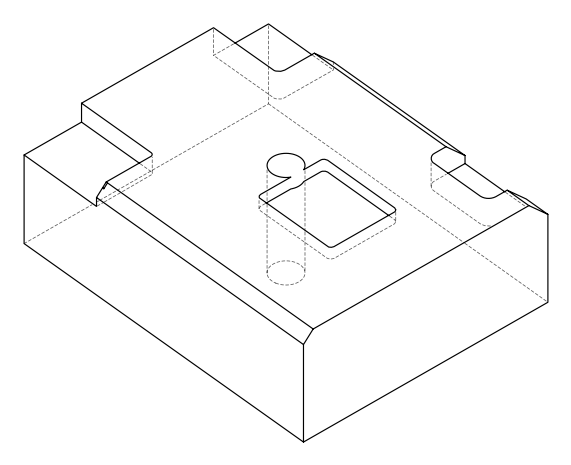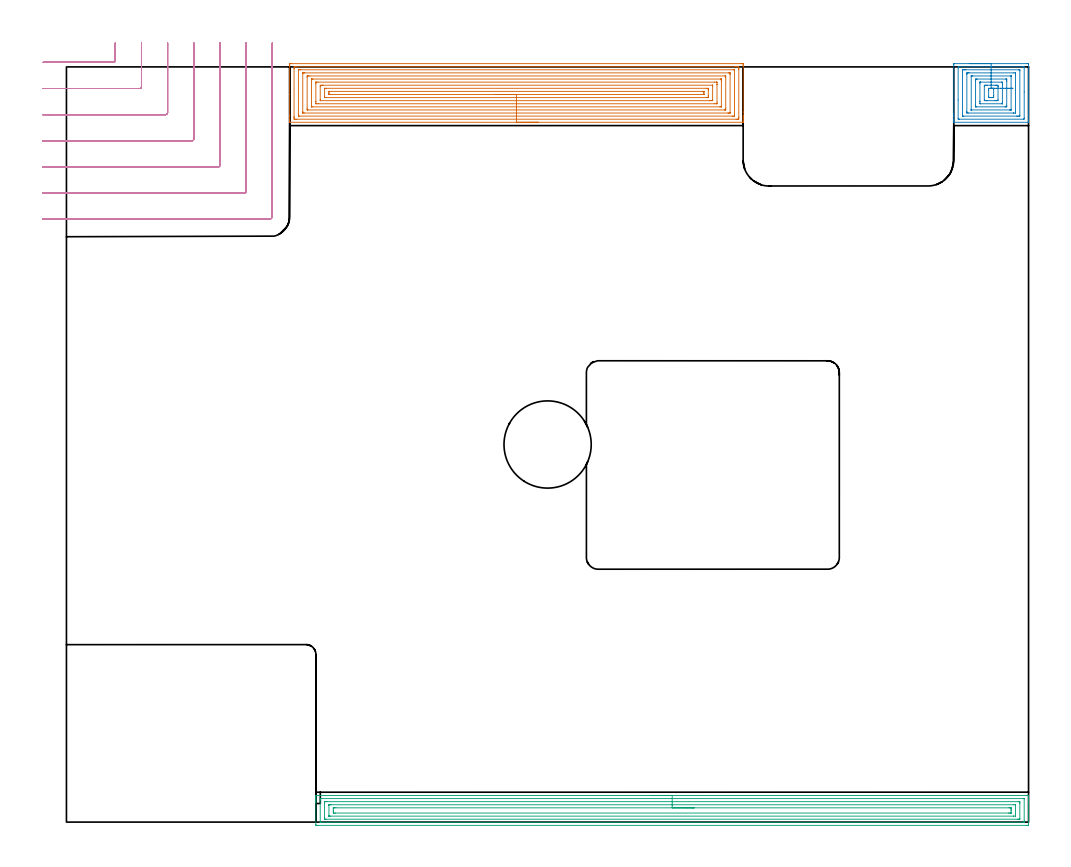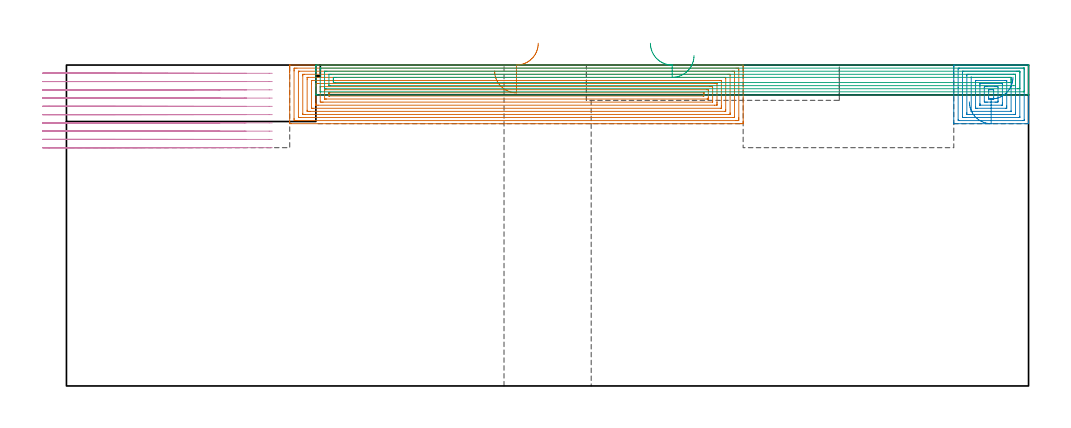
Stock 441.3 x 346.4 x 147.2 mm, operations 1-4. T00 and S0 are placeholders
(PLAN: 8 operations, 4 tool changes, 150.8 min)
(1 AREA_MILL | FG_CHAMFER_SURFACE | UGT0205_001 | 17 min | 81345 mm3)
(2 AREA_MILL_1 | FG_CHAMFER_SURFACE_1 | UGT0205_001 | 3.09 min | 15456 mm3)
(3 AREA_MILL_2 | FG_CHAMFER_SURFACE_2 | UGT0205_001 | 13.37 min | 31324 mm3)
(4 MILL_CORNER_NOTCH_RECTANGULAR | CORNER_NOTCH_RECTANGULAR | NXT0201_012 | Follow Part, ap 4, ae 75% | 17.8 min | 298573 mm3)
(5 MILL_CORNER_NOTCH_RECTANGULAR_1 | CORNER_NOTCH_RECTANGULAR_1 | NXT0201_009 | Follow Part, ap 2, ae 75% | 49.68 min | 240450 mm3)
(6 MILL_RECTANGULAR_POCKET | POCKET_RECTANGULAR_STRAIGHT | NXT0201_009 | Follow Part, ap 2, ae 75% | 33.58 min | 179242 mm3)
(7 MILL_SLOT | SLOT_PARTIAL_RECTANGULAR | NXT0201_012 | Follow Part, ap 4, ae 75% | 15.72 min | 191541 mm3)
(8 INDEXABLE_INSERT_DRILL_THROUGH_HOLE_FROM_SOLID | STEP1HOLE | NXT0302_035 | 0.61 min | 184463 mm3)
(TOOL UGT0205_001 | Chamfer Mill 20 x 3 x 45 deg. | D20 FL50 Z2)
(TOOL NXT0201_012 | ENDMILL 16mm [2P460-1600-NA 1630] | D16 FL38 Z6)
(TOOL NXT0201_009 | ENDMILL 8mm [2P460-0800-NA 1630] | D8 FL26 Z6)
(TOOL NXT0302_035 | Index. Insert Drill 40mm [880-D4000L40-05] | D40 PA176 FL200 Z2)
(OP 1 AREA_MILL)
G17 G21 G94 G90
T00 M6
G54
G17 G0 G90 X216.4 Y321. S1061 M3
G43 Z157.2 H0
G94 G1 X216.362 Z156.328 F250.
X216.248 Z155.463
X216.059 Z154.612
X215.797 Z153.78
X215.463 Z152.974
X215.06 Z152.2
X214.592 Z151.464
X214.06 Z150.772
X213.471 Z150.129
X212.828 Z149.539
X212.136 Z149.008
X211.4 Z148.54
X210.626 Z148.137
X209.82 Z147.803
X208.988 Z147.541
X208.136 Z147.352
X207.272 Z147.238
X206.4 Z147.2
X102.546
X102.41 Y321.003 Z147.188
X102.407 Y321.035 Z147.156
X102.4 Y321.365 Z146.834
Y321.866 Z146.333
Y322.447 Z145.748
Y323.627 Z144.57
Y324.226 Z143.968
Y333.783 Z134.414
Y346.752 Z121.445
X102.403 Y347.342 Z120.855
X102.408 Y347.891 Z120.306
X102.438 Y347.894 Z120.304
X102.991 Y347.9 Z120.3
X309.249
X309.809 Y347.899 Z120.301
X310.362 Y347.894 Z120.303
X310.392 Y347.892 Z120.305
X310.397 Y347.342 Z120.855
X310.4 Y346.752 Z121.445
Y325.705 Z142.491
Y324.226 Z143.968
Y323.627 Z144.57
Y323.337 Z144.86
Y322.738 Z145.458
Y322.447 Z145.748
Y321.866 Z146.333
Y321.365 Z146.834
Y321.037 Z147.154
X310.391 Y321.003 Z147.188
X310.254 Y321. Z147.2
X206.4
Y322.414 Z145.786
X105.699
X104.807 Y322.415 Z145.785
X104.774 Y322.417 Z145.783
X104.41 Y322.447 Z145.753
X104.402 Y322.819 Z145.381
X104.4 Y323.337 Z144.863
Y323.71 Z144.49
Y345.564 Z122.636
X104.402 Y345.935 Z122.265
X104.41 Y346.453 Z121.747
X104.744 Y346.483 Z121.717
X104.774 Y346.485 Z121.715
X105.633 Y346.486 Z121.714
X307.101
X307.993 Y346.485 Z121.715
X308.026 Y346.483 Z121.717
X308.39 Y346.453 Z121.747
X308.398 Y346.081 Z122.119
X308.4 Y345.564 Z122.636
Y345.19 Z123.01
Y323.337 Z144.863
X308.398 Y322.965 Z145.235
X308.39 Y322.447 Z145.753
X308.057 Y322.417 Z145.783
X308.026 Y322.415 Z145.785
X307.167 Y322.414 Z145.786
X206.4
Y323.828 Z144.372
X106.955 Y323.829 Z144.371
X106.557 Y323.83 Z144.37
X106.426 Y323.833 Z144.367
X106.411 Y323.835 Z144.365
X106.406 Y323.881 Z144.319
X106.402 Y323.964 Z144.236
X106.4 Y324.382 Z143.818
X106.401 Y344.675 Z123.525
X106.402 Y344.83 Z123.37
X106.41 Y344.988 Z123.212
X106.417 Y345.065 Z123.135
X106.458 Y345.067 Z123.133
X106.557 Y345.069 Z123.131
X107.051 Y345.071 Z123.129
X107.449 Y345.072 Z123.128
X305.845 Y345.071 Z123.129
X306.243 Y345.07 Z123.13
X306.374 Y345.067 Z123.133
X306.389 Y345.066 Z123.134
X306.394 Y345.019 Z123.181
X306.398 Y344.936 Z123.264
X306.4 Y344.831 Z123.369
Y344.675 Z123.525
X306.399 Y324.226 Z143.974
X306.398 Y324.07 Z144.13
X306.39 Y323.912 Z144.288
X306.383 Y323.835 Z144.365
X306.342 Y323.833 Z144.367
X306.243 Y323.831 Z144.369
X305.749 Y323.829 Z144.371
X305.351 Y323.828 Z144.372
X206.4
Y325.243 Z142.957
X109.103
X108.451 Y325.248 Z142.952
X108.419 Y325.249 Z142.951
X108.41 Y325.28 Z142.92
X108.406 Y325.374 Z142.826
X108.402 Y325.564 Z142.636
X108.4 Y325.944 Z142.256
X108.401 Y343.311 Z124.889
X108.403 Y343.518 Z124.682
X108.407 Y343.622 Z124.578
X108.41 Y343.644 Z124.556
X108.422 Y343.65 Z124.55
X108.473 Y343.653 Z124.547
X109.232 Y343.657 Z124.543
X109.36
X303.697
X304.349 Y343.652 Z124.548
X304.381 Y343.651 Z124.549
X304.39 Y343.62 Z124.58
X304.394 Y343.526 Z124.674
X304.398 Y343.336 Z124.864
X304.4 Y342.956 Z125.244
X304.399 Y325.589 Z142.611
X304.397 Y325.382 Z142.818
X304.393 Y325.279 Z142.921
X304.39 Y325.256 Z142.944
X304.379 Y325.25 Z142.951
X304.327 Y325.247 Z142.953
X303.568 Y325.243 Z142.957
X303.44
X206.4
Y326.657 Z141.543
X110.778
X110.62 Y326.658 Z141.542
X110.494 Y326.661 Z141.539
X110.418 Y326.664 Z141.536
X110.41 Y326.69 Z141.51
X110.406 Y326.893 Z141.307
X110.4 Y327.505 Z140.695
Y341.731 Z126.469
X110.402 Y342.007 Z126.193
X110.406 Y342.16 Z126.04
X110.41 Y342.23 Z125.97
X110.542 Y342.236 Z125.964
X110.78 Y342.241 Z125.959
X111.015 Y342.243 Z125.957
X111.67
X302.022
X302.18 Y342.242 Z125.958
X302.306 Y342.239 Z125.961
X302.382 Y342.237 Z125.963
X302.39 Y342.211 Z125.989
X302.394 Y342.007 Z126.193
X302.4 Y341.395 Z126.805
Y327.169 Z141.031
X302.398 Y326.893 Z141.307
X302.394 Y326.74 Z141.46
X302.39 Y326.67 Z141.53
X302.258 Y326.664 Z141.536
X302.02 Y326.659 Z141.541
X301.785 Y326.657 Z141.543
X206.4
Y328.071 Z140.129
X112.797 Y328.072 Z140.128
X112.506 Y328.073 Z140.127
X112.439 Y328.076 Z140.124
X112.412 Y328.078 Z140.122
X112.41 Y328.092 Z140.108
X112.403 Y328.176 Z140.024
X112.4 Y329.56 Z138.64
X112.401 Y340.625 Z127.575
X112.404 Y340.757 Z127.443
X112.408 Y340.805 Z127.395
X112.412 Y340.823 Z127.377
X112.423 Y340.824 Z127.376
X112.497 Y340.826 Z127.374
X112.797 Y340.828 Z127.372
X113.088 Y340.829 Z127.371
X300.003
X300.294 Y340.827 Z127.373
X300.361 Y340.824 Z127.376
X300.388 Y340.822 Z127.378
X300.39 Y340.808 Z127.392
X300.397 Y340.724 Z127.476
X300.399 Y340.229 Z127.971
X300.4 Y339.833 Z128.367
X300.399 Y328.275 Z139.925
X300.396 Y328.143 Z140.057
X300.392 Y328.095 Z140.105
X300.388 Y328.077 Z140.123
X300.377 Y328.076 Z140.124
X300.303 Y328.074 Z140.126
X300.003 Y328.072 Z140.128
X299.713 Y328.071 Z140.129
X206.4
Y329.485 Z138.715
X115.472
X114.654 Y329.487 Z138.713
X114.58 Y329.489 Z138.711
X114.507 Y329.492 Z138.708
X114.41 Y329.506 Z138.694
X114.407 Y329.56 Z138.64
X114.402 Y329.738 Z138.462
X114.4 Y330.449 Z137.751
Y330.629 Z137.571
Y338.631 Z129.569
X114.404 Y339.34 Z128.86
X114.407 Y339.384 Z128.816
X114.409 Y339.402 Z128.798
X114.433 Y339.408 Z128.792
X114.508 Y339.412 Z128.788
X114.58 Y339.414 Z128.786
X115.397 Y339.415 Z128.785
X297.328
X298.146 Y339.414 Z128.786
X298.22 Y339.412 Z128.788
X298.293 Y339.408 Z128.792
X298.39 Y339.394 Z128.806
X298.393 Y339.34 Z128.86
X298.398 Y339.162 Z129.038
X298.4 Y338.451 Z129.749
Y338.271 Z129.929
Y330.269 Z137.931
X298.396 Y329.56 Z138.64
X298.393 Y329.516 Z138.684
X298.391 Y329.498 Z138.702
X298.367 Y329.492 Z138.708
X298.292 Y329.488 Z138.712
X298.22 Y329.487 Z138.713
X297.403 Y329.485 Z138.715
X206.4
Y330.9 Z137.3
X116.49
X116.451 Y330.901 Z137.299
X116.421 Y330.904 Z137.296
X116.41 Y330.907 Z137.293
X116.408 Y330.926 Z137.274
X116.4 Y331.301 Z136.899
X116.401 Y337.562 Z130.638
X116.41 Y337.981 Z130.219
X116.822 Y337.994 Z130.206
X117.255 Y337.998 Z130.202
X117.707 Y338. Z130.2
X296.31
X296.349 Y337.999 Z130.201
X296.379 Y337.996 Z130.204
X296.39 Y337.993 Z130.207
X296.392 Y337.974 Z130.226
X296.4 Y337.599 Z130.601
Y337.562 Z130.638
X296.399 Y331.338 Z136.862
X296.39 Y330.919 Z137.281
X295.978 Y330.906 Z137.294
X295.545 Y330.902 Z137.298
X295.093 Y330.9 Z137.3
X206.4
Y332.314 Z135.886
X118.951
X118.612 Y332.316 Z135.884
X118.443 Y332.319 Z135.881
X118.41 Y332.321 Z135.879
X118.406 Y332.351 Z135.849
X118.403 Y332.401 Z135.799
X118.4 Y332.863 Z135.337
X118.401 Y336.419 Z131.781
X118.404 Y336.51 Z131.69
X118.41 Y336.565 Z131.635
X118.417 Y336.58 Z131.62
X118.435 Y336.581 Z131.619
X118.635 Y336.585 Z131.615
X119.038 Y336.586 Z131.614
X119.124
X293.849
X294.188 Y336.584 Z131.616
X294.357 Y336.581 Z131.619
X294.39 Y336.579 Z131.621
X294.394 Y336.549 Z131.651
X294.397 Y336.5 Z131.7
X294.4 Y336.037 Z132.163
Y335.784 Z132.416
Y333.116 Z135.084
X294.399 Y332.481 Z135.719
X294.396 Y332.39 Z135.81
X294.39 Y332.335 Z135.865
X294.384 Y332.32 Z135.88
X294.365 Y332.319 Z135.881
X294.165 Y332.315 Z135.885
X293.762 Y332.314 Z135.886
X293.676
X206.4
Y333.728 Z134.472
X120.821
X120.542 Y333.73 Z134.47
X120.463 Y333.732 Z134.468
X120.421 Y333.735 Z134.465
X120.41 Y333.755 Z134.445
X120.405 Y333.866 Z134.334
X120.402 Y334.006 Z134.194
X120.4 Y334.425 Z133.775
X120.401 Y334.895 Z133.305
X120.403 Y335.104 Z133.096
X120.407 Y335.156 Z133.044
X120.41 Y335.164 Z133.036
X120.418 Y335.167 Z133.033
X120.45 Y335.17 Z133.03
X120.543 Y335.171 Z133.029
X291.979 Y335.172 Z133.028
X292.258 Y335.17 Z133.03
X292.337 Y335.168 Z133.032
X292.379 Y335.166 Z133.034
X292.39 Y335.145 Z133.055
X292.395 Y335.034 Z133.166
X292.398 Y334.895 Z133.305
X292.4 Y334.475 Z133.725
X292.399 Y334.006 Z134.194
X292.397 Y333.796 Z134.404
X292.393 Y333.744 Z134.456
X292.39 Y333.736 Z134.464
X292.382 Y333.733 Z134.467
X292.35 Y333.73 Z134.47
X292.257 Y333.729 Z134.471
X206.4 Y333.728 Z134.472
X205.528 Z134.51
X204.664 Z134.624
X203.812 Z134.813
X202.98 Z135.075
X202.174 Z135.409
X201.4 Z135.812
X200.664 Z136.281
X199.972 Z136.812
X199.329 Z137.401
X198.74 Z138.044
X198.208 Z138.736
X197.74 Z139.472
X197.337 Z140.246
X197.003 Z141.052
X196.741 Z141.884
X196.552 Z142.736
X196.438 Z143.6
X196.4 Z144.472
G0 Z157.2
M5
M2
(OP 2 AREA_MILL_1)
G17 G21 G94 G90
T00 M6
G54
G17 G0 G90 X414.15 Y347.9 S1061 M3
G43 Z157.2 H0
Z130.3
G94 G1 X414.188 Z129.428 F250.
X414.302 Z128.563
X414.491 Z127.712
X414.753 Z126.88
X415.087 Z126.074
X415.49 Z125.3
X415.958 Z124.564
X416.49 Z123.872
X417.079 Z123.229
X417.722 Z122.64
X418.414 Z122.108
X419.15 Z121.64
X419.924 Z121.237
X420.73 Z120.903
X421.562 Z120.641
X422.414 Z120.452
X423.278 Z120.338
X424.15 Z120.3
X440.68
X441.015 Y347.897 Z120.302
X441.29 Y347.892 Z120.306
X441.3 Y347.614 Z120.584
Y324.843 Z143.353
Y322.447 Z145.748
Y321.757 Z146.442
Y321.433 Z146.766
Y321.044 Z147.147
X441.291 Y321.003 Z147.188
X441.127 Y321. Z147.2
X407.173
X407.01 Y321.003 Z147.188
X407.006 Y321.042 Z147.149
X407. Y321.433 Z146.766
Y321.757 Z146.442
Y322.447 Z145.748
Y323.682 Z144.515
Y324.226 Z143.969
Y324.843 Z143.353
Y347.342 Z120.856
X407.002 Y347.615 Z120.582
X407.01 Y347.892 Z120.306
X407.287 Y347.899 Z120.299
X424.15 Y347.9 Z120.3
Y346.486 Z121.714
X438.86 Y346.485 Z121.715
X438.893 Y346.484 Z121.716
X439.29 Y346.453 Z121.747
X439.299 Y346.049 Z122.151
X439.3 Y334.934 Z133.266
X439.299 Y322.933 Z145.267
X439.29 Y322.447 Z145.753
X438.924 Y322.416 Z145.784
X438.893 Y322.415 Z145.785
X409.44
X409.407 Y322.416 Z145.784
X409.01 Y322.447 Z145.753
X409.001 Y322.851 Z145.349
X409. Y331.258 Z136.942
X409.001 Y345.968 Z122.232
X409.01 Y346.453 Z121.747
X409.376 Y346.484 Z121.716
X409.407 Y346.485 Z121.715
X424.15 Y346.486 Z121.714
Y345.072 Z123.128
X436.707
X437.106 Y345.07 Z123.13
X437.238 Y345.068 Z123.132
X437.278 Y345.065 Z123.135
X437.29 Y344.996 Z123.204
X437.296 Y344.868 Z123.332
X437.299 Y344.675 Z123.525
Y324.226 Z143.974
X437.298 Y324.034 Z144.166
X437.29 Y323.846 Z144.354
X437.106 Y323.836 Z144.364
X436.61 Y323.83 Z144.37
X436.212 Y323.829 Z144.371
X435.718
X411.593
X411.194 Y323.83 Z144.37
X411.062 Y323.832 Z144.368
X411.022 Y323.835 Z144.365
X411.01 Y323.904 Z144.296
X411.004 Y324.032 Z144.168
X411.001 Y324.226 Z143.974
Y344.675 Z123.525
X411.002 Y344.866 Z123.334
X411.01 Y345.054 Z123.146
X411.194 Y345.065 Z123.135
X411.69 Y345.07 Z123.13
X412.088 Y345.071 Z123.129
X412.582 Y345.072 Z123.128
X424.15
Y343.657 Z124.543
X434.554
X435.218 Y343.651 Z124.549
X435.29 Y343.649 Z124.551
X435.294 Y343.55 Z124.65
X435.298 Y343.338 Z124.862
X435.3 Y342.915 Z125.285
Y326.023 Z142.177
X435.297 Y325.569 Z142.631
X435.293 Y325.351 Z142.849
X435.289 Y325.25 Z142.95
X435.186 Y325.247 Z142.953
X434.425 Y325.243 Z142.957
X434.297
X413.746
X413.082 Y325.25 Z142.95
X413.01 Y325.251 Z142.949
X413.006 Y325.35 Z142.85
X413.002 Y325.562 Z142.638
X413. Y325.985 Z142.215
Y342.878 Z125.322
X413.003 Y343.332 Z124.868
X413.007 Y343.549 Z124.651
X413.011 Y343.65 Z124.55
X413.114 Y343.653 Z124.547
X413.875 Y343.657 Z124.543
X414.003
X424.15
Y342.243 Z125.957
X433.295 Y342.242 Z125.958
X433.296
X433.299 Y342.239 Z125.961
Y326.728 Z141.472
X433.297 Y326.687 Z141.513
X433.293 Y326.668 Z141.532
X433.291 Y326.664 Z141.536
X433.27 Y326.662 Z141.538
X433.112 Y326.659 Z141.541
X432.875 Y326.657 Z141.543
X432.638
X415.005 Y326.658 Z141.542
X415.004
X415.001 Y326.661 Z141.539
Y342.172 Z126.028
X415.003 Y342.213 Z125.987
X415.007 Y342.232 Z125.968
X415.009 Y342.236 Z125.964
X415.03 Y342.238 Z125.962
X415.188 Y342.242 Z125.958
X415.425 Y342.243 Z125.957
X415.662
X424.15
Y340.829 Z127.371
X430.851 Y340.828 Z127.372
X431.144 Y340.827 Z127.373
X431.237 Y340.825 Z127.375
X431.278 Y340.822 Z127.378
X431.29 Y340.804 Z127.396
X431.296 Y340.675 Z127.525
X431.299 Y340.229 Z127.971
X431.3 Y339.783 Z128.417
X431.299 Y328.671 Z139.529
X431.296 Y328.229 Z139.971
X431.29 Y328.083 Z140.117
X431.152 Y328.078 Z140.122
X430.851 Y328.074 Z140.126
X430.56 Y328.072 Z140.128
X417.449
X417.156 Y328.073 Z140.127
X417.063 Y328.076 Z140.124
X417.022 Y328.078 Z140.122
X417.01 Y328.096 Z140.104
X417.004 Y328.225 Z139.975
X417.001 Y328.671 Z139.529
X417. Y329.117 Z139.083
X417.001 Y340.229 Z127.971
X417.004 Y340.672 Z127.528
X417.01 Y340.818 Z127.382
X417.148 Y340.822 Z127.378
X417.449 Y340.826 Z127.374
X417.74 Y340.828 Z127.372
X424.15 Y340.829 Z127.371
Y339.415 Z128.785
X429.064 Y339.414 Z128.786
X429.139 Y339.412 Z128.788
X429.281 Y339.408 Z128.792
X429.29 Y339.34 Z128.86
X429.297 Y339.109 Z129.091
X429.3 Y338.451 Z129.749
Y338.216 Z129.984
Y330.215 Z137.985
X429.296 Y329.56 Z138.64
X429.293 Y329.502 Z138.698
X429.291 Y329.494 Z138.706
X429.264 Y329.49 Z138.71
X429.214 Y329.487 Z138.713
X429.139 Y329.486 Z138.714
X429.064 Y329.485 Z138.715
X419.236 Y329.486 Z138.714
X419.161 Y329.488 Z138.712
X419.019 Y329.492 Z138.708
X419.01 Y329.56 Z138.64
X419.003 Y329.791 Z138.409
X419.001 Y330.449 Z137.751
X419. Y330.684 Z137.516
Y338.685 Z129.515
X419.004 Y339.34 Z128.86
X419.007 Y339.398 Z128.802
X419.009 Y339.407 Z128.793
X419.036 Y339.41 Z128.79
X419.086 Y339.413 Z128.787
X419.161 Y339.414 Z128.786
X419.236 Y339.415 Z128.785
X424.15
Y338.001 Z130.199
X425.943
X426.384 Y338. Z130.2
X426.838 Y337.999 Z130.201
X427.277 Y337.993 Z130.207
X427.299 Y337.562 Z130.638
X427.3 Y337.539 Z130.661
X427.299 Y331.316 Z136.884
X427.277 Y330.907 Z137.293
X426.823 Y330.901 Z137.299
X426.384 Y330.9 Z137.3
X425.931
X422.357
X421.916
X421.462 Y330.901 Z137.299
X421.023 Y330.907 Z137.293
X421.001 Y331.338 Z136.862
X421. Y331.361 Z136.839
Y337.584 Z130.616
X421.023 Y337.993 Z130.207
X421.477 Y337.999 Z130.201
X421.916 Y338. Z130.2
X422.369 Y338.001 Z130.199
X424.15
Y336.586 Z131.614
X424.597
X424.684
X425.032 Y336.584 Z131.616
X425.206 Y336.582 Z131.618
X425.284 Y336.58 Z131.62
X425.29 Y336.522 Z131.678
X425.299 Y335.974 Z132.226
Y333.116 Z135.084
X425.295 Y332.421 Z135.779
X425.29 Y332.324 Z135.876
X425.201 Y332.321 Z135.879
X425. Y332.317 Z135.883
X424.597 Y332.314 Z135.886
X424.51
X423.703
X423.616
X423.268 Y332.316 Z135.884
X423.094 Y332.318 Z135.882
X423.016 Y332.321 Z135.879
X423.01 Y332.378 Z135.822
X423.001 Y332.926 Z135.274
Y335.784 Z132.416
X423.005 Y336.479 Z131.721
X423.01 Y336.577 Z131.623
X423.099 Y336.58 Z131.62
X423.3 Y336.583 Z131.617
X423.703 Y336.586 Z131.614
X423.79
X424.15
X425.022 Z131.652
X425.887 Z131.766
X426.738 Z131.954
X427.57 Z132.217
X428.376 Z132.551
X429.15 Z132.953
X429.886 Z133.422
X430.578 Z133.953
X431.221 Z134.542
X431.811 Y336.587 Z135.186
X432.342 Z135.878
X432.81 Z136.613
X433.213 Z137.387
X433.547 Z138.193
X433.81 Z139.025
X433.998 Z139.877
X434.112 Z140.742
X434.15 Z141.613
G0 Z157.2
M5
M2
(OP 3 AREA_MILL_2)
G17 G21 G94 G90
T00 M6
G54
G17 G0 G90 X267.85 Y12.2 S1061 M3
G43 Z157.2 H0
G94 G1 X267.888 Z156.328 F250.
X268.002 Z155.463
X268.191 Z154.612
X268.453 Z153.78
X268.787 Z152.974
X269.19 Z152.2
X269.659 Z151.464
X270.19 Z150.772
X270.779 Z150.129
X271.422 Z149.539
X272.114 Z149.008
X272.85 Z148.54
X273.624 Z148.137
X274.43 Z147.803
X275.262 Z147.541
X276.114 Z147.352
X276.978 Z147.238
X277.85 Z147.2
X441.143
X441.29 Y12.197 Z147.188
X441.293 Y12.147 Z147.138
X441.3 Y11.774 Z146.773
Y11.333 Z146.333
Y10.704 Z145.699
Y9.497 Z144.494
Y8.919 Z143.913
X441.299 Y-1.498 Z133.5
X440.697 Y-1.5
X115.003
X114.712 Y-1.497 Z133.502
X114.41 Y-1.492 Z133.506
X114.4 Y-1.185 Z133.812
Y8.919 Z143.913
Y9.497 Z144.494
Y9.812 Z144.808
Y10.389 Z145.386
Y10.704 Z145.699
Y11.333 Z146.332
Y11.775 Z146.774
X114.407 Y12.147 Z147.138
X114.41 Y12.197 Z147.188
X114.557 Y12.2 Z147.2
X277.85
Y10.786 Z145.786
X438.994 Y10.785 Z145.785
X439.157 Y10.784 Z145.784
X439.266 Y10.78 Z145.78
X439.292 Y10.778 Z145.778
X439.295 Y10.774 Z145.774
X439.298 Y10.759 Z145.759
X439.299 Y10.704 Z145.704
X439.3 Y0.501 Z135.501
X439.296 Y-0.004 Z134.996
X439.294 Y-0.052 Z134.948
X439.291 Y-0.071 Z134.929
X439.238 Y-0.079 Z134.921
X439.075 Y-0.084 Z134.916
X438.993 Y-0.085 Z134.915
X116.706
X116.543 Y-0.084 Z134.916
X116.434 Y-0.08 Z134.92
X116.408 Y-0.078 Z134.922
X116.405 Y-0.075 Z134.925
X116.402 Y-0.059 Z134.941
X116.401 Y-0.004 Z134.996
X116.4 Y10.199 Z145.199
X116.404 Y10.704 Z145.704
X116.406 Y10.752 Z145.752
X116.409 Y10.771 Z145.771
X116.462 Y10.779 Z145.779
X116.625 Y10.784 Z145.784
X116.707 Y10.785 Z145.785
X277.85 Y10.786 Z145.786
Y9.371 Z144.371
X436.676
X437.127 Y9.367 Z144.367
X437.269 Y9.365 Z144.365
X437.29 Y9.092 Z144.092
X437.297 Y8.919 Z143.919
X437.3 Y8.747 Z143.747
X437.299 Y1.609 Z136.609
X437.293 Y1.436 Z136.436
X437.287 Y1.335 Z136.335
X437.24 Y1.332 Z136.332
X437.127 Y1.33 Z136.33
X436.687 Y1.329 Z136.329
X436.235 Y1.328 Z136.328
X119.024 Y1.329 Z136.329
X118.573 Y1.333 Z136.333
X118.431 Y1.335 Z136.335
X118.41 Y1.608 Z136.608
X118.403 Y1.781 Z136.781
X118.4 Y1.953 Z136.953
X118.401 Y9.091 Z144.091
X118.407 Y9.264 Z144.264
X118.413 Y9.365 Z144.365
X118.46 Y9.368 Z144.368
X118.573 Y9.37 Z144.37
X119.013 Y9.371 Z144.371
X119.465 Y9.372 Z144.372
X277.85 Y9.371 Z144.371
Y7.957 Z142.957
X434.52
X435.276 Y7.951 Z142.951
X435.29 Y7.95 Z142.95
X435.294 Y7.931 Z142.931
X435.298 Y7.881 Z142.881
X435.3 Y7.781 Z142.781
Y7.579 Z142.579
X435.299 Y2.928 Z137.928
X435.298 Y2.822 Z137.822
X435.294 Y2.769 Z137.769
X435.29 Y2.749 Z137.749
X435.268 Y2.747 Z137.747
X434.45 Y2.743 Z137.743
X434.381
X121.18
X120.424 Y2.749 Z137.749
X120.41 Y2.75 Z137.75
X120.406 Y2.769 Z137.769
X120.402 Y2.819 Z137.819
X120.4 Y2.919 Z137.919
Y3.12 Z138.12
Y7.772 Z142.772
X120.402 Y7.878 Z142.878
X120.406 Y7.931 Z142.931
X120.41 Y7.951 Z142.951
X120.432 Y7.953 Z142.953
X121.25 Y7.957 Z142.957
X121.319
X277.85
Y6.543 Z141.543
X432.365
X432.666 Y6.542 Z141.542
X433.262 Y6.538 Z141.538
X433.28 Y6.537 Z141.537
X433.292 Y6.508 Z141.508
X433.296 Y6.242 Z141.242
X433.3 Y5.608 Z140.608
Y5.35 Z140.35
Y4.458 Z139.458
X433.299 Y4.299 Z139.299
X433.297 Y4.22 Z139.22
X433.294 Y4.181 Z139.181
X433.291 Y4.167 Z139.167
X433.266 Y4.164 Z139.164
X432.964 Y4.159 Z139.159
X432.666 Y4.158 Z139.158
X432.074 Y4.157 Z139.157
X123.335
X123.034 Y4.158 Z139.158
X122.438 Y4.162 Z139.162
X122.42 Y4.163 Z139.163
X122.408 Y4.192 Z139.192
X122.404 Y4.458 Z139.458
X122.4 Y5.092 Z140.092
Y5.35 Z140.35
Y6.242 Z141.242
X122.401 Y6.401 Z141.401
X122.403 Y6.48 Z141.48
X122.406 Y6.519 Z141.519
X122.409 Y6.533 Z141.533
X122.434 Y6.536 Z141.536
X122.736 Y6.541 Z141.541
X123.034 Y6.542 Z141.542
X123.626 Y6.543 Z141.543
X277.85
X278.722 Z141.581
X279.587 Z141.695
X280.438 Z141.884
X281.27 Z142.146
X282.076 Z142.48
X282.85 Z142.883
X283.586 Z143.352
X284.278 Z143.883
X284.921 Z144.472
X285.51 Z145.115
X286.042 Z145.807
X286.51 Z146.543
X286.913 Z147.317
X287.247 Z148.123
X287.509 Z148.955
X287.698 Z149.807
X287.812 Z150.671
X287.85 Z151.543
G0 Z157.2
M5
M2
(OP 4 MILL_CORNER_NOTCH_RECTANGULAR)
G17 G21 G94 G90
T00 M6
G54
G17 G0 G90 X-10.719 Y348.5 S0 M3
G43 Z157.2 H1
Z143.41
G94 G1 X-7.719 F250.
X21.606 F500.
G3 X22.4 Y349.294 R0.8
G1 Y354.146
Y354.4
X22.411 Y357.4 F250.
G0 Z157.2
X-11. Y336.5
Z143.41
G1 X-8.
X33.606 F500.
G3 X34.4 Y337.294 R0.8
G1 Y354.146
X34.401 Y354.4
X34.413 Y357.4 F250.
G0 Z157.2
X-11. Y324.5
Z143.41
G1 X-8.
X45.605 F500.
G3 X46.4 Y325.295 R0.8
G1 Y354.146
X46.401 Y354.4
X46.417 Y357.4 F250.
G0 Z157.2
X-11. Y312.5
Z143.41
G1 X-8.
X57.605 F500.
G3 X58.4 Y313.295 R0.8
G1 Y354.146
X58.401 Y354.4
X58.422 Y357.4 F250.
G0 Z157.2
X-11. Y300.5
Z143.41
G1 X-8.
X69.605 F500.
G3 X70.4 Y301.295 R0.8
G1 Y354.146
G2 X70.401 Y354.4 R24.
G1 X70.433 Y357.4 F250.
G0 Z157.2
X-11. Y288.5
Z143.41
G1 X-8.
X81.604 F500.
G3 X82.4 Y289.296 R0.8
G1 Y354.146
G2 X82.403 Y354.4 R12.
G1 X82.466 Y357.399 F250.
G0 Z157.2
X-11. Y276.5
Z143.41
G1 X-8.
X93. F500.
G3 X94.4 Y277.9 R1.4
G1 Y354.146
Y357.146 F250.
G0 Z157.2
X-10.719 Y348.5
Z139.62
G1 X-7.719
X21.606 F500.
G3 X22.4 Y349.294 R0.8
G1 Y354.146
Y354.4
X22.411 Y357.4 F250.
G0 Z157.2
X-11. Y336.5
Z139.62
G1 X-8.
X33.606 F500.
G3 X34.4 Y337.294 R0.8
G1 Y354.146
X34.401 Y354.4
X34.413 Y357.4 F250.
G0 Z157.2
X-11. Y324.5
Z139.62
G1 X-8.
X45.605 F500.
G3 X46.4 Y325.295 R0.8
G1 Y354.146
X46.401 Y354.4
X46.417 Y357.4 F250.
G0 Z157.2
X-11. Y312.5
Z139.62
G1 X-8.
X57.605 F500.
G3 X58.4 Y313.295 R0.8
G1 Y354.146
X58.401 Y354.4
X58.422 Y357.4 F250.
G0 Z157.2
X-11. Y300.5
Z139.62
G1 X-8.
X69.605 F500.
G3 X70.4 Y301.295 R0.8
G1 Y354.146
G2 X70.401 Y354.4 R24.
G1 X70.433 Y357.4 F250.
G0 Z157.2
X-11. Y288.5
Z139.62
G1 X-8.
X81.604 F500.
G3 X82.4 Y289.296 R0.8
G1 Y354.146
G2 X82.403 Y354.4 R12.
G1 X82.466 Y357.399 F250.
G0 Z157.2
X-11. Y276.5
Z139.62
G1 X-8.
X93. F500.
G3 X94.4 Y277.9 R1.4
G1 Y354.146
Y357.146 F250.
G0 Z157.2
X-10.719 Y348.5
Z135.83
G1 X-7.719
X21.606 F500.
G3 X22.4 Y349.294 R0.8
G1 Y354.146
Y354.4
X22.411 Y357.4 F250.
G0 Z157.2
X-11. Y336.5
Z135.83
G1 X-8.
X33.606 F500.
G3 X34.4 Y337.294 R0.8
G1 Y354.146
X34.401 Y354.4
X34.413 Y357.4 F250.
G0 Z157.2
X-11. Y324.5
Z135.83
G1 X-8.
X45.605 F500.
G3 X46.4 Y325.295 R0.8
G1 Y354.146
X46.401 Y354.4
X46.417 Y357.4 F250.
G0 Z157.2
X-11. Y312.5
Z135.83
G1 X-8.
X57.605 F500.
G3 X58.4 Y313.295 R0.8
G1 Y354.146
X58.401 Y354.4
X58.422 Y357.4 F250.
G0 Z157.2
X-11. Y300.5
Z135.83
G1 X-8.
X69.605 F500.
G3 X70.4 Y301.295 R0.8
G1 Y354.146
G2 X70.401 Y354.4 R24.
G1 X70.433 Y357.4 F250.
G0 Z157.2
X-11. Y288.5
Z135.83
G1 X-8.
X81.604 F500.
G3 X82.4 Y289.296 R0.8
G1 Y354.146
G2 X82.403 Y354.4 R12.
G1 X82.466 Y357.399 F250.
G0 Z157.2
X-11. Y276.5
Z135.83
G1 X-8.
X93. F500.
G3 X94.4 Y277.9 R1.4
G1 Y354.146
Y357.146 F250.
G0 Z157.2
X-10.719 Y348.5
Z132.04
G1 X-7.719
X21.606 F500.
G3 X22.4 Y349.294 R0.8
G1 Y354.146
Y354.4
X22.411 Y357.4 F250.
G0 Z157.2
X-11. Y336.5
Z132.04
G1 X-8.
X33.606 F500.
G3 X34.4 Y337.294 R0.8
G1 Y354.146
X34.401 Y354.4
X34.413 Y357.4 F250.
G0 Z157.2
X-11. Y324.5
Z132.04
G1 X-8.
X45.605 F500.
G3 X46.4 Y325.295 R0.8
G1 Y354.146
X46.401 Y354.4
X46.417 Y357.4 F250.
G0 Z157.2
X-11. Y312.5
Z132.04
G1 X-8.
X57.605 F500.
G3 X58.4 Y313.295 R0.8
G1 Y354.146
X58.401 Y354.4
X58.422 Y357.4 F250.
G0 Z157.2
X-11. Y300.5
Z132.04
G1 X-8.
X69.605 F500.
G3 X70.4 Y301.295 R0.8
G1 Y354.146
G2 X70.401 Y354.4 R24.
G1 X70.433 Y357.4 F250.
G0 Z157.2
X-11. Y288.5
Z132.04
G1 X-8.
X81.604 F500.
G3 X82.4 Y289.296 R0.8
G1 Y354.146
G2 X82.403 Y354.4 R12.
G1 X82.466 Y357.399 F250.
G0 Z157.2
X-11. Y276.5
Z132.04
G1 X-8.
X93. F500.
G3 X94.4 Y277.9 R1.4
G1 Y354.146
Y357.146 F250.
G0 Z157.2
X-10.719 Y348.5
Z128.25
G1 X-7.719
X21.606 F500.
G3 X22.4 Y349.294 R0.8
G1 Y354.29
Y354.4
X22.405 Y357.4 F250.
G0 Z157.2
X-11. Y336.5
Z128.25
G1 X-8.
X33.606 F500.
G3 X34.4 Y337.294 R0.8
G1 Y354.29
Y354.4
X34.406 Y357.4 F250.
G0 Z157.2
X-11. Y324.5
Z128.25
G1 X-8.
X45.605 F500.
G3 X46.4 Y325.295 R0.8
G1 Y354.29
Y354.4
X46.407 Y357.4 F250.
G0 Z157.2
X-11. Y312.5
Z128.25
G1 X-8.
X57.605 F500.
G3 X58.4 Y313.295 R0.8
G1 Y354.29
Y354.4
X58.409 Y357.4 F250.
G0 Z157.2
X-11. Y300.5
Z128.25
G1 X-8.
X69.605 F500.
G3 X70.4 Y301.295 R0.8
G1 Y354.29
Y354.4
X70.414 Y357.4 F250.
G0 Z157.2
X-11. Y288.5
Z128.25
G1 X-8.
X81.604 F500.
G3 X82.4 Y289.296 R0.8
G1 Y354.29
X82.401 Y354.4
X82.428 Y357.4 F250.
G0 Z157.2
X-11. Y276.5
Z128.25
G1 X-8.
X93. F500.
G3 X94.4 Y277.9 R1.4
G1 Y354.29
Y357.29 F250.
G0 Z157.2
X-10.719 Y348.5
Z124.46
G1 X-7.719
X21.606 F500.
G3 X22.4 Y349.294 R0.8
G1 Y354.4
Y357.4 F250.
G0 Z157.2
X-11. Y336.5
Z124.46
G1 X-8.
X33.606 F500.
G3 X34.4 Y337.294 R0.8
G1 Y354.4
Y357.4 F250.
G0 Z157.2
X-11. Y324.5
Z124.46
G1 X-8.
X45.605 F500.
G3 X46.4 Y325.295 R0.8
G1 Y354.4
Y357.4 F250.
G0 Z157.2
X-11. Y312.5
Z124.46
G1 X-8.
X57.605 F500.
G3 X58.4 Y313.295 R0.8
G1 Y354.4
Y357.4 F250.
G0 Z157.2
X-11. Y300.5
Z124.46
G1 X-8.
X69.605 F500.
G3 X70.4 Y301.295 R0.8
G1 Y354.4
Y357.4 F250.
G0 Z157.2
X-11. Y288.5
Z124.46
G1 X-8.
X81.604 F500.
G3 X82.4 Y289.296 R0.8
G1 Y354.4
Y357.4 F250.
G0 Z157.2
X-11. Y276.5
Z124.46
G1 X-8.
X93. F500.
G3 X94.4 Y277.9 R1.4
G1 Y354.4
Y357.4 F250.
G0 Z157.2
X-10.719 Y348.5
Z120.67
G1 X-7.719
X21.606 F500.
G3 X22.4 Y349.294 R0.8
G1 Y354.4
Y357.4 F250.
G0 Z157.2
X-11. Y336.5
Z120.67
G1 X-8.
X33.606 F500.
G3 X34.4 Y337.294 R0.8
G1 Y354.4
Y357.4 F250.
G0 Z157.2
X-11. Y324.5
Z120.67
G1 X-8.
X45.605 F500.
G3 X46.4 Y325.295 R0.8
G1 Y354.4
Y357.4 F250.
G0 Z157.2
X-11. Y312.5
Z120.67
G1 X-8.
X57.605 F500.
G3 X58.4 Y313.295 R0.8
G1 Y354.4
Y357.4 F250.
G0 Z157.2
X-11. Y300.5
Z120.67
G1 X-8.
X69.605 F500.
G3 X70.4 Y301.295 R0.8
G1 Y354.4
Y357.4 F250.
G0 Z157.2
X-11. Y288.5
Z120.67
G1 X-8.
X81.604 F500.
G3 X82.4 Y289.296 R0.8
G1 Y354.4
Y357.4 F250.
G0 Z157.2
X-11. Y276.5
Z120.67
G1 X-8.
X93. F500.
G3 X94.4 Y277.9 R1.4
G1 Y354.4
Y357.4 F250.
G0 Z157.2
X-10.719 Y348.5
Z116.88
G1 X-7.719
X21.606 F500.
G3 X22.4 Y349.294 R0.8
G1 Y354.4
Y357.4 F250.
G0 Z157.2
X-11. Y336.5
Z116.88
G1 X-8.
X33.606 F500.
G3 X34.4 Y337.294 R0.8
G1 Y354.4
Y357.4 F250.
G0 Z157.2
X-11. Y324.5
Z116.88
G1 X-8.
X45.605 F500.
G3 X46.4 Y325.295 R0.8
G1 Y354.4
Y357.4 F250.
G0 Z157.2
X-11. Y312.5
Z116.88
G1 X-8.
X57.605 F500.
G3 X58.4 Y313.295 R0.8
G1 Y354.4
Y357.4 F250.
G0 Z157.2
X-11. Y300.5
Z116.88
G1 X-8.
X69.605 F500.
G3 X70.4 Y301.295 R0.8
G1 Y354.4
Y357.4 F250.
G0 Z157.2
X-11. Y288.5
Z116.88
G1 X-8.
X81.604 F500.
G3 X82.4 Y289.296 R0.8
G1 Y354.4
Y357.4 F250.
G0 Z157.2
X-11. Y276.5
Z116.88
G1 X-8.
X93. F500.
G3 X94.4 Y277.9 R1.4
G1 Y354.4
Y357.4 F250.
G0 Z157.2
X-10.719 Y348.5
Z113.09
G1 X-7.719
X21.606 F500.
G3 X22.4 Y349.294 R0.8
G1 Y354.4
Y357.4 F250.
G0 Z157.2
X-11. Y336.5
Z113.09
G1 X-8.
X33.606 F500.
G3 X34.4 Y337.294 R0.8
G1 Y354.4
Y357.4 F250.
G0 Z157.2
X-11. Y324.5
Z113.09
G1 X-8.
X45.605 F500.
G3 X46.4 Y325.295 R0.8
G1 Y354.4
Y357.4 F250.
G0 Z157.2
X-11. Y312.5
Z113.09
G1 X-8.
X57.605 F500.
G3 X58.4 Y313.295 R0.8
G1 Y354.4
Y357.4 F250.
G0 Z157.2
X-11. Y300.5
Z113.09
G1 X-8.
X69.605 F500.
G3 X70.4 Y301.295 R0.8
G1 Y354.4
Y357.4 F250.
G0 Z157.2
X-11. Y288.5
Z113.09
G1 X-8.
X81.604 F500.
G3 X82.4 Y289.296 R0.8
G1 Y354.4
Y357.4 F250.
G0 Z157.2
X-11. Y276.5
Z113.09
G1 X-8.
X93. F500.
G3 X94.4 Y277.9 R1.4
G1 Y354.4
Y357.4 F250.
G0 Z157.2
X-10.719 Y348.5
Z109.3
G1 X-7.719
X21.606 F500.
G3 X22.4 Y349.294 R0.8
G1 Y354.4
Y357.4 F250.
G0 Z157.2
X-11. Y336.5
Z109.3
G1 X-8.
X33.606 F500.
G3 X34.4 Y337.294 R0.8
G1 Y354.4
Y357.4 F250.
G0 Z157.2
X-11. Y324.5
Z109.3
G1 X-8.
X45.605 F500.
G3 X46.4 Y325.295 R0.8
G1 Y354.4
Y357.4 F250.
G0 Z157.2
X-11. Y312.5
Z109.3
G1 X-8.
X57.605 F500.
G3 X58.4 Y313.295 R0.8
G1 Y354.4
Y357.4 F250.
G0 Z157.2
X-11. Y300.5
Z109.3
G1 X-8.
X69.605 F500.
G3 X70.4 Y301.295 R0.8
G1 Y354.4
Y357.4 F250.
G0 Z157.2
X-11. Y288.5
Z109.3
G1 X-8.
X81.604 F500.
G3 X82.4 Y289.296 R0.8
G1 Y354.4
Y357.4 F250.
G0 Z157.2
X-11. Y276.5
Z109.3
G1 X-8.
X93. F500.
G3 X94.4 Y277.9 R1.4
G1 Y354.4
Y357.4 F250.
G0 Z157.2
M5
M2
